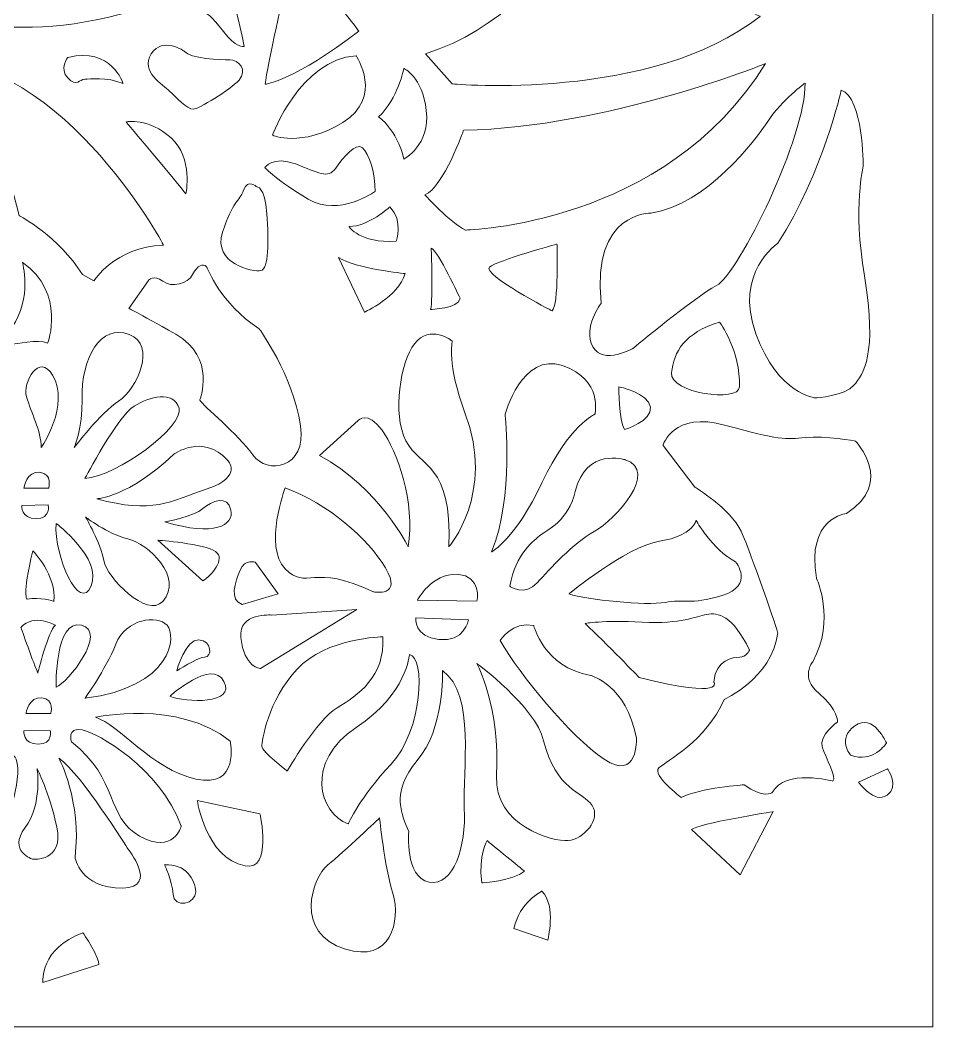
# Model space of a CAD drawing. Header units: centimetres. Extents: x -7.2 to 6.1, y -12.5 to 13.8.
# Drawn here: x -1.93 to 6.09, y -12.48 to -3.63 of the extents above; entities that cross this region are included whole.
import ezdxf

# ---------------------------------------------------------------- set-up
doc = ezdxf.new("R2010")
doc.units = ezdxf.units.CM
doc.header["$MEASUREMENT"] = 0
doc.layers.add('layer 1', color=7, linetype='Continuous')

msp = doc.modelspace()

# ---------------------------------------------------------------- linework, layer by layer
at = {"layer": 'layer 1', "color": 242, "lineweight": 9}
msp.add_open_spline([(-7.24842, 13.78152), (-7.24842, 13.78152), (6.08623, 13.78152), (6.08623, 13.78152), (6.08623, 13.78152), (6.08623, 13.78152), (6.08623, -12.4804), (6.08623, -12.4804), (6.08623, -12.4804), (6.08623, -12.4804), (-7.24842, -12.4804), (-7.24842, -12.4804), (-7.24842, -12.4804), (-7.24842, -12.4804), (-7.24842, 13.78152), (-7.24842, 13.78152)], degree=3, knots=[0, 0, 0, 0, 0.2, 0.2, 0.2, 0.2, 0.4, 0.4, 0.4, 0.4, 0.6, 0.6, 0.6, 0.6, 1, 1, 1, 1], dxfattribs=at)
at = {"layer": 'layer 1', "color": 7, "lineweight": 9}
for points, knots in [([(-2.8219, -3.58374), (-2.8219, -3.58374), (-1.75698, -3.91711), (-0.65503, -3.44483), (-0.65503, -3.44483), (-0.65503, -3.44483), (0.28025, -3.10218), (-0.36797, -2.52805), (-0.36797, -2.52805), (-0.36797, -2.52805), (-0.46056, -2.41693), (-1.1458, -2.71327), (-1.1458, -2.71327), (-1.83105, -3.00959), (-1.84033, -3.41705), (-2.8219, -3.58374)], [0, 0, 0, 0, 0.2, 0.2, 0.2, 0.2, 0.4, 0.4, 0.4, 0.4, 0.6, 0.6, 0.6, 0.6, 1, 1, 1, 1]), ([(2.75271, -3.13924), (2.75271, -3.13924), (2.28354, -3.7319), (1.62915, -3.92945), (1.62915, -3.92945), (1.62915, -3.92945), (1.86373, -4.1949), (1.86373, -4.1949), (1.86373, -4.1949), (1.86373, -4.1949), (3.61082, -4.35542), (4.56772, -3.60224), (4.56772, -3.60224), (4.56772, -3.60224), (3.56142, -3.09601), (2.75271, -3.13924)], [0, 0, 0, 0, 0.2, 0.2, 0.2, 0.2, 0.4, 0.4, 0.4, 0.4, 0.6, 0.6, 0.6, 0.6, 1, 1, 1, 1]), ([(0.39691, -3.33554), (0.39691, -3.33554), (0.23764, -4.03563), (0.21913, -4.19862), (0.21913, -4.19862), (0.21913, -4.19862), (0.48581, -4.16156), (1.04143, -3.7319), (1.04143, -3.7319), (1.04143, -3.7319), (0.94142, -3.58743), (0.8303, -3.47631), (0.8303, -3.47631), (0.71917, -3.36518), (0.39691, -3.33554), (0.39691, -3.33554)], [0, 0, 0, 0, 0.2, 0.2, 0.2, 0.2, 0.4, 0.4, 0.4, 0.4, 0.6, 0.6, 0.6, 0.6, 1, 1, 1, 1]), ([(-0.32907, -3.56891), (-0.32907, -3.56891), (-0.1735, -3.39483), (-0.12905, -3.39852), (-0.12905, -3.39852), (-0.12905, -3.39852), (-0.05868, -3.36149), (0.03392, -3.86525), (0.03392, -3.86525), (0.03392, -3.86525), (-0.04015, -3.88005), (-0.14758, -3.73559), (-0.14758, -3.73559), (-0.25501, -3.59113), (-0.29943, -3.56891), (-0.32907, -3.56891)], [0, 0, 0, 0, 0.2, 0.2, 0.2, 0.2, 0.4, 0.4, 0.4, 0.4, 0.6, 0.6, 0.6, 0.6, 1, 1, 1, 1]), ([(-0.48835, -3.9097), (-0.48835, -3.9097), (-0.68095, -3.77265), (-0.78094, -3.93192), (-0.78094, -3.93192), (-0.88096, -4.09119), (-0.67726, -4.20232), (-0.6217, -4.25788), (-0.6217, -4.25788), (-0.56613, -4.31344), (-0.46242, -4.41715), (-0.41428, -4.41715), (-0.41428, -4.41715), (-0.36611, -4.41715), (-0.09202, -4.25046), (-0.01053, -4.16156), (-0.01053, -4.16156), (0.07097, -4.07266), (-0.01793, -3.98376), (-0.09202, -3.98376), (-0.09202, -3.98376), (-0.16611, -3.98376), (-0.4439, -3.97267), (-0.48835, -3.9097)], [0, 0, 0, 0, 0.1428571, 0.1428571, 0.1428571, 0.1428571, 0.2857143, 0.2857143, 0.2857143, 0.2857143, 0.4285714, 0.4285714, 0.4285714, 0.4285714, 0.5714286, 0.5714286, 0.5714286, 0.5714286, 0.7142857, 0.7142857, 0.7142857, 0.7142857, 1, 1, 1, 1]), ([(-2.93302, -3.95415), (-2.93302, -3.95415), (-2.16442, -4.36159), (-1.94218, -5.35246), (-1.94218, -5.35246), (-1.94218, -5.35246), (-1.5903, -5.53765), (-1.38657, -5.87102), (-1.38657, -5.87102), (-1.38657, -5.87102), (-1.2847, -5.92659), (-1.2847, -5.92659), (-1.2847, -5.92659), (-1.2847, -5.92659), (-1.10876, -5.63027), (-0.67356, -5.61174), (-0.67356, -5.61174), (-0.67356, -5.61174), (-1.59955, -3.85227), (-2.93302, -3.95415)], [0, 0, 0, 0, 0.1666667, 0.1666667, 0.1666667, 0.1666667, 0.3333333, 0.3333333, 0.3333333, 0.3333333, 0.5, 0.5, 0.5, 0.5, 0.6666667, 0.6666667, 0.6666667, 0.6666667, 1, 1, 1, 1]), ([(-1.51437, -3.96154), (-1.51437, -3.96154), (-1.59215, -4.06155), (-1.51437, -4.14306), (-1.51437, -4.14306), (-1.43658, -4.22454), (-1.41064, -4.15417), (-1.36619, -4.15417), (-1.36619, -4.15417), (-1.32176, -4.15417), (-1.1773, -4.13194), (-1.02912, -4.1912), (-1.02912, -4.1912), (-1.02912, -4.1912), (-1.12913, -3.86894), (-1.51437, -3.96154)], [0, 0, 0, 0, 0.2, 0.2, 0.2, 0.2, 0.4, 0.4, 0.4, 0.4, 0.6, 0.6, 0.6, 0.6, 1, 1, 1, 1]), ([(0.28334, -4.64557), (0.28334, -4.64557), (0.53026, -3.97884), (1.01796, -3.94795), (1.01796, -3.94795), (1.01796, -3.94795), (1.26491, -4.31219), (0.90067, -4.53444), (0.90067, -4.53444), (0.53643, -4.75669), (0.28334, -4.64557), (0.28334, -4.64557)], [0, 0, 0, 0, 0.25, 0.25, 0.25, 0.25, 0.5, 0.5, 0.5, 0.5, 1, 1, 1, 1]), ([(1.43776, -4.05908), (1.43776, -4.05908), (1.38837, -4.32455), (1.21551, -4.48507), (1.21551, -4.48507), (1.21551, -4.48507), (1.37603, -4.59001), (1.43776, -4.85548), (1.43776, -4.85548), (1.43776, -4.85548), (1.67235, -4.73202), (1.63532, -4.42951), (1.63532, -4.42951), (1.59828, -4.127), (1.43776, -4.05908), (1.43776, -4.05908)], [0, 0, 0, 0, 0.2, 0.2, 0.2, 0.2, 0.4, 0.4, 0.4, 0.4, 0.6, 0.6, 0.6, 0.6, 1, 1, 1, 1]), ([(1.9625, -4.60236), (1.9625, -4.60236), (1.78967, -5.09626), (1.62298, -5.17033), (1.62298, -5.17033), (1.62298, -5.17033), (1.84521, -5.41727), (1.98103, -5.479), (1.98103, -5.479), (1.98103, -5.479), (3.72811, -5.44814), (4.61709, -4.01588), (4.61709, -4.01588), (4.61709, -4.01588), (3.23424, -4.57767), (1.9625, -4.60236)], [0, 0, 0, 0, 0.2, 0.2, 0.2, 0.2, 0.4, 0.4, 0.4, 0.4, 0.6, 0.6, 0.6, 0.6, 1, 1, 1, 1]), ([(3.17251, -6.12105), (3.17251, -6.12105), (3.00582, -6.33713), (3.09842, -6.50382), (3.09842, -6.50382), (3.19104, -6.67051), (3.45649, -6.51616), (3.45649, -6.51616), (3.45649, -6.51616), (3.45649, -6.51616), (3.9874, -6.07166), (4.18495, -5.96673), (4.18495, -5.96673), (4.3825, -5.86177), (4.97516, -4.64557), (4.9628, -4.18873), (4.9628, -4.18873), (4.9628, -4.18873), (4.75908, -4.33689), (4.64178, -4.51594), (4.64178, -4.51594), (4.52449, -4.69496), (4.09852, -5.25675), (3.61082, -5.33084), (3.61082, -5.33084), (3.61082, -5.33084), (3.08608, -5.31232), (3.17251, -6.12105)], [0, 0, 0, 0, 0.125, 0.125, 0.125, 0.125, 0.25, 0.25, 0.25, 0.25, 0.375, 0.375, 0.375, 0.375, 0.5, 0.5, 0.5, 0.5, 0.625, 0.625, 0.625, 0.625, 0.75, 0.75, 0.75, 0.75, 1, 1, 1, 1]), ([(5.28075, -4.25046), (5.28075, -4.25046), (5.12332, -4.97277), (4.72513, -5.59321), (4.72513, -5.59321), (4.72513, -5.59321), (4.33619, -5.85252), (4.53066, -6.38961), (4.53066, -6.38961), (4.72513, -6.92669), (5.0585, -6.95447), (5.0585, -6.95447), (5.0585, -6.95447), (5.0585, -6.95447), (5.31564, -6.93653), (5.39185, -6.84336), (5.39185, -6.84336), (5.4752, -6.74149), (5.601, -6.57953), (5.48447, -5.8803), (5.48447, -5.8803), (5.3826, -5.26911), (5.4752, -4.91721), (5.4752, -4.91721), (5.4752, -4.91721), (5.4752, -4.91721), (5.4752, -4.3153), (5.28075, -4.25046)], [0, 0, 0, 0, 0.125, 0.125, 0.125, 0.125, 0.25, 0.25, 0.25, 0.25, 0.375, 0.375, 0.375, 0.375, 0.5, 0.5, 0.5, 0.5, 0.625, 0.625, 0.625, 0.625, 0.75, 0.75, 0.75, 0.75, 1, 1, 1, 1]), ([(-1.00319, -4.52827), (-1.00319, -4.52827), (-0.54763, -5.06909), (-0.47723, -5.16168), (-0.47723, -5.16168), (-0.47723, -5.16168), (-0.41056, -4.84684), (-0.60689, -4.66904), (-0.60689, -4.66904), (-0.80317, -4.49124), (-1.00319, -4.52827), (-1.00319, -4.52827)], [0, 0, 0, 0, 0.25, 0.25, 0.25, 0.25, 0.5, 0.5, 0.5, 0.5, 1, 1, 1, 1]), ([(0.21541, -4.92957), (0.21541, -4.92957), (0.2895, -4.82461), (0.48706, -4.89868), (0.48706, -4.89868), (0.68461, -4.97277), (0.77104, -5.0345), (0.83894, -4.93574), (0.83894, -4.93574), (0.90684, -4.83695), (1.01796, -4.70732), (1.07352, -4.75669), (1.07352, -4.75669), (1.12909, -4.80609), (1.19082, -4.98513), (1.18465, -5.13946), (1.18465, -5.13946), (1.18465, -5.13946), (0.8698, -5.36788), (0.59818, -5.20736), (0.59818, -5.20736), (0.32654, -5.04686), (0.21541, -4.92957), (0.21541, -4.92957)], [0, 0, 0, 0, 0.1428571, 0.1428571, 0.1428571, 0.1428571, 0.2857143, 0.2857143, 0.2857143, 0.2857143, 0.4285714, 0.4285714, 0.4285714, 0.4285714, 0.5714286, 0.5714286, 0.5714286, 0.5714286, 0.7142857, 0.7142857, 0.7142857, 0.7142857, 1, 1, 1, 1]), ([(0.14504, -5.09871), (0.14504, -5.09871), (0.21541, -5.09131), (0.23394, -5.33579), (0.23394, -5.33579), (0.25247, -5.58026), (0.24875, -5.82102), (0.18208, -5.83585), (0.18208, -5.83585), (0.1154, -5.85066), (-0.24389, -5.77657), (-0.15499, -5.49876), (-0.15499, -5.49876), (-0.06609, -5.22094), (-0.00681, -5.23206), (0.03022, -5.12835), (0.03022, -5.12835), (0.06726, -5.02464), (0.14504, -5.09871), (0.14504, -5.09871)], [0, 0, 0, 0, 0.1666667, 0.1666667, 0.1666667, 0.1666667, 0.3333333, 0.3333333, 0.3333333, 0.3333333, 0.5, 0.5, 0.5, 0.5, 0.6666667, 0.6666667, 0.6666667, 0.6666667, 1, 1, 1, 1]), ([(1.3143, -5.27528), (1.3143, -5.27528), (1.12909, -5.44814), (0.95623, -5.44814), (0.95623, -5.44814), (0.95623, -5.44814), (1.04885, -5.5963), (1.36986, -5.57779), (1.36986, -5.57779), (1.36986, -5.57779), (1.43776, -5.39874), (1.3143, -5.27528)], [0, 0, 0, 0, 0.25, 0.25, 0.25, 0.25, 0.5, 0.5, 0.5, 0.5, 1, 1, 1, 1]), ([(1.67854, -5.63952), (1.67854, -5.63952), (1.69705, -6.08402), (1.67235, -6.17662), (1.67235, -6.17662), (1.67235, -6.17662), (1.9193, -6.17045), (1.93163, -6.07785), (1.93163, -6.07785), (1.93163, -6.07785), (1.74027, -5.66422), (1.67854, -5.63952)], [0, 0, 0, 0, 0.25, 0.25, 0.25, 0.25, 0.5, 0.5, 0.5, 0.5, 1, 1, 1, 1]), ([(2.78357, -5.60249), (2.78357, -5.60249), (2.8021, -6.14575), (2.74037, -6.18895), (2.74037, -6.18895), (2.74037, -6.18895), (2.12302, -5.86794), (2.19092, -5.80621), (2.19092, -5.80621), (2.25884, -5.74448), (2.78357, -5.60249), (2.78357, -5.60249)], [0, 0, 0, 0, 0.25, 0.25, 0.25, 0.25, 0.5, 0.5, 0.5, 0.5, 1, 1, 1, 1]), ([(1.4501, -5.86177), (1.4501, -5.86177), (1.01796, -5.81855), (0.86363, -5.71978), (0.86363, -5.71978), (0.86363, -5.71978), (1.09205, -6.20131), (1.09205, -6.20131), (1.09205, -6.20131), (1.09205, -6.20131), (1.38837, -6.06549), (1.4501, -5.86177)], [0, 0, 0, 0, 0.25, 0.25, 0.25, 0.25, 0.5, 0.5, 0.5, 0.5, 1, 1, 1, 1]), ([(-1.91439, -5.7599), (-1.91439, -5.7599), (-1.8218, -6.07474), (-2.00701, -6.33405), (-2.00701, -6.33405), (-2.00701, -6.33405), (-2.03477, -6.45443), (-1.98848, -6.48221), (-1.98848, -6.48221), (-1.98848, -6.48221), (-1.77549, -6.4359), (-1.69217, -6.47296), (-1.69217, -6.47296), (-1.69217, -6.47296), (-1.52548, -6.03771), (-1.91439, -5.7599)], [0, 0, 0, 0, 0.2, 0.2, 0.2, 0.2, 0.4, 0.4, 0.4, 0.4, 0.6, 0.6, 0.6, 0.6, 1, 1, 1, 1]), ([(-0.97913, -6.16736), (-0.97913, -6.16736), (-0.80689, -5.92103), (-0.80689, -5.92103), (-0.80689, -5.92103), (-0.80689, -5.92103), (-0.75872, -5.86919), (-0.68098, -5.92844), (-0.68098, -5.92844), (-0.60319, -5.9877), (-0.45873, -5.95437), (-0.41797, -5.86919), (-0.41797, -5.86919), (-0.37722, -5.78398), (-0.32166, -5.77657), (-0.29943, -5.79879), (-0.29943, -5.79879), (-0.27723, -5.82102), (-0.18461, -6.11736), (0.16727, -6.347), (0.16727, -6.347), (0.16727, -6.347), (0.46345, -6.74908), (0.53026, -7.19894), (0.53026, -7.19894), (0.58582, -7.57307), (0.23764, -7.63233), (0.11171, -7.45453), (0.11171, -7.45453), (-0.01423, -7.27673), (-0.32907, -7.02116), (-0.355, -6.97302), (-0.355, -6.97302), (-0.355, -6.97302), (-0.20684, -6.59889), (-0.56613, -6.39517), (-0.56613, -6.39517), (-0.92541, -6.19143), (-0.97913, -6.16736), (-0.97913, -6.16736)], [0, 0, 0, 0, 0.0909091, 0.0909091, 0.0909091, 0.0909091, 0.1818182, 0.1818182, 0.1818182, 0.1818182, 0.2727273, 0.2727273, 0.2727273, 0.2727273, 0.3636364, 0.3636364, 0.3636364, 0.3636364, 0.4545455, 0.4545455, 0.4545455, 0.4545455, 0.5454545, 0.5454545, 0.5454545, 0.5454545, 0.6363636, 0.6363636, 0.6363636, 0.6363636, 0.7272727, 0.7272727, 0.7272727, 0.7272727, 0.8181818, 0.8181818, 0.8181818, 0.8181818, 1, 1, 1, 1]), ([(-1.45756, -7.38971), (-1.45756, -7.38971), (-1.22914, -7.0872), (-1.06864, -6.98225), (-1.06864, -6.98225), (-0.90813, -6.87731), (-0.7291, -6.48838), (-0.97605, -6.39578), (-0.97605, -6.39578), (-1.22297, -6.30316), (-1.39906, -6.59344), (-1.38966, -6.96991), (-1.38966, -6.96991), (-1.38347, -7.21686), (-1.45756, -7.38971), (-1.45756, -7.38971)], [0, 0, 0, 0, 0.2, 0.2, 0.2, 0.2, 0.4, 0.4, 0.4, 0.4, 0.6, 0.6, 0.6, 0.6, 1, 1, 1, 1]), ([(1.86373, -6.45443), (1.86373, -6.45443), (1.66618, -6.30008), (1.53036, -6.47912), (1.53036, -6.47912), (1.409, -6.6391), (1.33281, -7.09029), (1.45629, -7.33106), (1.45629, -7.33106), (1.57975, -7.57184), (1.86373, -7.52245), (1.83287, -8.26326), (1.83287, -8.26326), (1.83287, -8.26326), (2.24368, -7.79753), (1.97486, -7.08414), (1.97486, -7.08414), (1.81434, -6.65815), (1.86373, -6.45443), (1.86373, -6.45443)], [0, 0, 0, 0, 0.1666667, 0.1666667, 0.1666667, 0.1666667, 0.3333333, 0.3333333, 0.3333333, 0.3333333, 0.5, 0.5, 0.5, 0.5, 0.6666667, 0.6666667, 0.6666667, 0.6666667, 1, 1, 1, 1]), ([(4.2112, -6.28774), (4.2112, -6.28774), (4.39779, -6.53792), (4.38714, -6.85725), (4.38714, -6.85725), (4.3825, -6.99616), (3.77134, -6.91282), (3.78984, -6.73224), (3.78984, -6.73224), (3.80837, -6.55166), (3.9056, -6.38034), (4.2112, -6.28774)], [0, 0, 0, 0, 0.25, 0.25, 0.25, 0.25, 0.5, 0.5, 0.5, 0.5, 1, 1, 1, 1]), ([(-1.74771, -7.38971), (-1.74771, -7.38971), (-1.49245, -7.0174), (-1.64894, -6.75385), (-1.64894, -6.75385), (-1.76624, -6.5563), (-1.91439, -6.81558), (-1.87736, -6.94523), (-1.87736, -6.94523), (-1.84033, -7.07487), (-1.74771, -7.24772), (-1.74771, -7.38971)], [0, 0, 0, 0, 0.25, 0.25, 0.25, 0.25, 0.5, 0.5, 0.5, 0.5, 1, 1, 1, 1]), ([(2.20944, -8.30649), (2.20944, -8.30649), (2.41936, -8.19537), (2.65394, -7.6953), (2.65394, -7.6953), (2.88853, -7.19524), (3.11695, -7.09648), (3.11695, -7.09648), (3.11695, -7.09648), (3.11695, -7.09648), (3.19104, -6.79397), (2.83297, -6.67051), (2.83297, -6.67051), (2.47492, -6.54702), (2.32674, -7.10265), (2.32674, -7.10265), (2.32674, -7.10265), (2.32674, -7.10265), (2.407, -7.82496), (2.20944, -8.30649)], [0, 0, 0, 0, 0.1666667, 0.1666667, 0.1666667, 0.1666667, 0.3333333, 0.3333333, 0.3333333, 0.3333333, 0.5, 0.5, 0.5, 0.5, 0.6666667, 0.6666667, 0.6666667, 0.6666667, 1, 1, 1, 1]), ([(-1.36496, -7.66135), (-1.36496, -7.66135), (-1.06864, -7.10573), (-0.93282, -7.02547), (-0.93282, -7.02547), (-0.797, -6.94523), (-0.58713, -6.88348), (-0.53774, -7.044), (-0.53774, -7.044), (-0.48835, -7.20452), (-1.08098, -7.64283), (-1.36496, -7.66135)], [0, 0, 0, 0, 0.25, 0.25, 0.25, 0.25, 0.5, 0.5, 0.5, 0.5, 1, 1, 1, 1]), ([(3.32684, -6.8557), (3.32684, -6.8557), (3.32684, -7.14585), (3.37623, -7.23228), (3.37623, -7.23228), (3.37623, -7.23228), (3.62316, -7.15821), (3.60465, -7.03475), (3.60465, -7.03475), (3.58612, -6.91126), (3.32684, -6.8557), (3.32684, -6.8557)], [0, 0, 0, 0, 0.25, 0.25, 0.25, 0.25, 0.5, 0.5, 0.5, 0.5, 1, 1, 1, 1]), ([(0.69695, -7.46072), (0.69695, -7.46072), (1.03649, -7.15204), (1.03649, -7.15204), (1.03649, -7.15204), (1.03649, -7.15204), (1.11675, -7.05942), (1.24638, -7.23847), (1.24638, -7.23847), (1.37603, -7.41749), (1.54272, -7.86816), (1.4748, -8.26326), (1.4748, -8.26326), (1.4748, -8.26326), (1.22787, -7.7447), (0.69695, -7.46072)], [0, 0, 0, 0, 0.2, 0.2, 0.2, 0.2, 0.4, 0.4, 0.4, 0.4, 0.6, 0.6, 0.6, 0.6, 1, 1, 1, 1]), ([(3.87319, -10.46414), (3.87319, -10.46414), (3.6139, -10.26504), (3.67872, -10.20486), (3.67872, -10.20486), (3.74356, -10.14466), (4.0908, -9.97334), (4.25285, -9.60293), (4.25285, -9.60293), (4.25285, -9.60293), (4.66493, -9.42235), (4.72513, -9.01952), (4.72513, -9.01952), (4.72513, -9.01952), (4.49362, -8.325), (4.40103, -8.12591), (4.40103, -8.12591), (4.30841, -7.92681), (3.99356, -7.73698), (3.99356, -7.73698), (3.99356, -7.73698), (3.99356, -7.73698), (3.71577, -7.37118), (3.71577, -7.37118), (3.71577, -7.37118), (3.71577, -7.37118), (3.79912, -7.06559), (4.26674, -7.19524), (4.26674, -7.19524), (4.73438, -7.3249), (4.79458, -7.32026), (4.9659, -7.30173), (4.9659, -7.30173), (5.13721, -7.28322), (5.40574, -7.33415), (5.40574, -7.33415), (5.40574, -7.33415), (5.40574, -7.33415), (5.75765, -7.6953), (5.32704, -7.96848), (5.32704, -7.96848), (5.32704, -7.96848), (4.97052, -8.01015), (5.06312, -8.53799), (5.06312, -8.53799), (5.06312, -8.53799), (5.23444, -8.89915), (5.03072, -9.27419), (5.03072, -9.27419), (5.03072, -9.27419), (4.91496, -9.40846), (5.08628, -9.552), (5.08628, -9.552), (5.25758, -9.69553), (5.24833, -9.80203), (5.24833, -9.80203), (5.24833, -9.80203), (5.24833, -9.80203), (5.08164, -9.91777), (5.11406, -10.01965), (5.11406, -10.01965), (5.14646, -10.12152), (5.24369, -10.28818), (5.20666, -10.3206), (5.20666, -10.3206), (5.20666, -10.3206), (4.78994, -10.20948), (4.6742, -10.42247), (4.6742, -10.42247), (4.6742, -10.42247), (4.59086, -10.47804), (4.42881, -10.35302), (4.42881, -10.35302), (4.42881, -10.35302), (4.04451, -10.3808), (3.87319, -10.46414)], [0, 0, 0, 0, 0.05, 0.05, 0.05, 0.05, 0.1, 0.1, 0.1, 0.1, 0.15, 0.15, 0.15, 0.15, 0.2, 0.2, 0.2, 0.2, 0.25, 0.25, 0.25, 0.25, 0.3, 0.3, 0.3, 0.3, 0.35, 0.35, 0.35, 0.35, 0.4, 0.4, 0.4, 0.4, 0.45, 0.45, 0.45, 0.45, 0.5, 0.5, 0.5, 0.5, 0.55, 0.55, 0.55, 0.55, 0.6, 0.6, 0.6, 0.6, 0.65, 0.65, 0.65, 0.65, 0.7, 0.7, 0.7, 0.7, 0.75, 0.75, 0.75, 0.75, 0.8, 0.8, 0.8, 0.8, 0.85, 0.85, 0.85, 0.85, 0.9, 0.9, 0.9, 0.9, 1, 1, 1, 1]), ([(-1.26001, -7.84038), (-1.26001, -7.84038), (-0.98222, -7.82804), (-0.58713, -7.45144), (-0.58713, -7.45144), (-0.58713, -7.45144), (-0.32785, -7.26006), (-0.11177, -7.50084), (-0.11177, -7.50084), (-0.11177, -7.50084), (0.03639, -7.64283), (-0.29082, -7.75395), (-0.29082, -7.75395), (-0.618, -7.86508), (-0.76614, -7.9762), (-1.26001, -7.84038)], [0, 0, 0, 0, 0.2, 0.2, 0.2, 0.2, 0.4, 0.4, 0.4, 0.4, 0.6, 0.6, 0.6, 0.6, 1, 1, 1, 1]), ([(2.36996, -8.609), (2.36996, -8.609), (2.49959, -8.70159), (2.61072, -8.57813), (2.61072, -8.57813), (2.72184, -8.45465), (2.92556, -8.2324), (3.11078, -8.12747), (3.11078, -8.12747), (3.29597, -8.02251), (3.68491, -7.59654), (3.3824, -7.49775), (3.3824, -7.49775), (3.3824, -7.49775), (3.03671, -7.38654), (2.94409, -7.77556), (2.94409, -7.77556), (2.88234, -8.03485), (2.69715, -8.11511), (2.64158, -8.15833), (2.64158, -8.15833), (2.58602, -8.20153), (2.41936, -8.31883), (2.36996, -8.609)], [0, 0, 0, 0, 0.1428571, 0.1428571, 0.1428571, 0.1428571, 0.2857143, 0.2857143, 0.2857143, 0.2857143, 0.4285714, 0.4285714, 0.4285714, 0.4285714, 0.5714286, 0.5714286, 0.5714286, 0.5714286, 0.7142857, 0.7142857, 0.7142857, 0.7142857, 1, 1, 1, 1]), ([(-1.9005, -7.74623), (-1.9005, -7.74623), (-1.68289, -7.74623), (-1.68289, -7.74623), (-1.68289, -7.74623), (-1.68289, -7.74623), (-1.64586, -7.62121), (-1.7616, -7.60732), (-1.7616, -7.60732), (-1.87736, -7.59343), (-1.9005, -7.74623), (-1.9005, -7.74623)], [0, 0, 0, 0, 0.25, 0.25, 0.25, 0.25, 0.5, 0.5, 0.5, 0.5, 1, 1, 1, 1]), ([(0.39444, -7.7447), (0.39444, -7.7447), (0.20308, -8.2571), (0.39444, -8.45465), (0.39444, -8.45465), (0.58582, -8.6522), (0.63522, -8.39909), (1.17231, -8.65837), (1.17231, -8.65837), (1.17231, -8.65837), (1.43159, -8.70776), (1.27724, -8.44848), (1.27724, -8.44848), (1.12292, -8.1892), (0.77104, -7.88052), (0.39444, -7.7447)], [0, 0, 0, 0, 0.2, 0.2, 0.2, 0.2, 0.4, 0.4, 0.4, 0.4, 0.6, 0.6, 0.6, 0.6, 1, 1, 1, 1]), ([(-0.66122, -8.0441), (-0.66122, -8.0441), (-0.40192, -7.99473), (-0.32785, -7.92681), (-0.32785, -7.92681), (-0.25376, -7.85891), (-0.1056, -7.80334), (-0.0809, -7.93917), (-0.0809, -7.93917), (-0.05621, -8.07499), (-0.22289, -8.17375), (-0.66122, -8.0441)], [0, 0, 0, 0, 0.25, 0.25, 0.25, 0.25, 0.5, 0.5, 0.5, 0.5, 1, 1, 1, 1]), ([(-1.68753, -7.89441), (-1.68753, -7.89441), (-1.91903, -7.89903), (-1.91903, -7.89903), (-1.91903, -7.89903), (-1.91903, -7.89903), (-1.92828, -8.01479), (-1.79402, -8.01479), (-1.79402, -8.01479), (-1.65975, -8.01479), (-1.68753, -7.89441), (-1.68753, -7.89441)], [0, 0, 0, 0, 0.25, 0.25, 0.25, 0.25, 0.5, 0.5, 0.5, 0.5, 1, 1, 1, 1]), ([(-1.35879, -8.0009), (-1.35879, -8.0009), (-1.16741, -8.14906), (-0.98838, -8.19228), (-0.98838, -8.19228), (-0.80936, -8.23548), (-0.49292, -8.52944), (-0.67973, -8.74171), (-0.67973, -8.74171), (-0.81553, -8.89606), (-1.17358, -8.53182), (-1.19827, -8.38366), (-1.19827, -8.38366), (-1.22297, -8.23548), (-1.35879, -8.0009), (-1.35879, -8.0009)], [0, 0, 0, 0, 0.2, 0.2, 0.2, 0.2, 0.4, 0.4, 0.4, 0.4, 0.6, 0.6, 0.6, 0.6, 1, 1, 1, 1]), ([(2.88853, -8.6769), (2.88853, -8.6769), (3.3824, -8.26326), (3.68491, -8.21387), (3.68491, -8.21387), (3.9874, -8.1645), (4.00592, -8.02868), (4.00592, -8.02868), (4.00592, -8.02868), (4.00592, -8.02868), (4.14791, -8.28796), (4.35163, -8.39292), (4.35163, -8.39292), (4.35163, -8.39292), (4.52449, -8.60281), (4.23434, -8.68926), (4.23434, -8.68926), (3.94419, -8.77569), (3.90097, -8.72012), (3.73428, -8.75099), (3.73428, -8.75099), (3.56759, -8.78185), (3.04286, -8.72629), (2.88853, -8.6769)], [0, 0, 0, 0, 0.1428571, 0.1428571, 0.1428571, 0.1428571, 0.2857143, 0.2857143, 0.2857143, 0.2857143, 0.4285714, 0.4285714, 0.4285714, 0.4285714, 0.5714286, 0.5714286, 0.5714286, 0.5714286, 0.7142857, 0.7142857, 0.7142857, 0.7142857, 1, 1, 1, 1]), ([(-1.61808, -8.05646), (-1.61808, -8.05646), (-1.21063, -8.36514), (-1.3094, -8.60591), (-1.3094, -8.60591), (-1.40816, -8.84667), (-1.6366, -8.35278), (-1.61808, -8.05646)], [0, 0, 0, 0, 0.3333333, 0.3333333, 0.3333333, 0.3333333, 1, 1, 1, 1]), ([(-0.72291, -8.20462), (-0.72291, -8.20462), (-0.30932, -8.23548), (-0.21673, -8.30341), (-0.21673, -8.30341), (-0.12413, -8.37131), (-0.25376, -8.5133), (-0.32785, -8.56269), (-0.32785, -8.56269), (-0.32785, -8.56269), (-0.72291, -8.20462), (-0.72291, -8.20462)], [0, 0, 0, 0, 0.25, 0.25, 0.25, 0.25, 0.5, 0.5, 0.5, 0.5, 1, 1, 1, 1]), ([(-1.8218, -8.29721), (-1.8218, -8.29721), (-1.61191, -8.5133), (-1.6366, -8.74171), (-1.6366, -8.74171), (-1.6366, -8.74171), (-1.76624, -8.69851), (-1.87119, -8.72321), (-1.87119, -8.72321), (-1.87119, -8.72321), (-1.92056, -8.70468), (-1.8218, -8.29721)], [0, 0, 0, 0, 0.25, 0.25, 0.25, 0.25, 0.5, 0.5, 0.5, 0.5, 1, 1, 1, 1]), ([(0.33273, -8.6769), (0.33273, -8.6769), (0.13516, -8.39909), (0.13516, -8.39909), (0.13516, -8.39909), (0.13516, -8.39909), (0.04256, -8.36205), (-0.00064, -8.46701), (-0.00064, -8.46701), (-0.04387, -8.57194), (-0.09943, -8.73246), (0.01788, -8.76949), (0.01788, -8.76949), (0.01788, -8.76949), (0.33273, -8.6769), (0.33273, -8.6769)], [0, 0, 0, 0, 0.2, 0.2, 0.2, 0.2, 0.4, 0.4, 0.4, 0.4, 0.6, 0.6, 0.6, 0.6, 1, 1, 1, 1]), ([(1.55506, -8.73246), (1.55506, -8.73246), (2.07981, -8.73863), (2.07981, -8.73863), (2.07981, -8.73863), (2.07981, -8.73863), (2.12919, -8.51638), (1.90694, -8.50404), (1.90694, -8.50404), (1.68471, -8.49168), (1.55506, -8.73246), (1.55506, -8.73246)], [0, 0, 0, 0, 0.25, 0.25, 0.25, 0.25, 0.5, 0.5, 0.5, 0.5, 1, 1, 1, 1]), ([(-1.77857, -9.37143), (-1.77857, -9.37143), (-1.68598, -9.00102), (-1.62425, -8.95163), (-1.62425, -8.95163), (-1.62425, -8.95163), (-1.80944, -8.8405), (-1.92675, -8.97015), (-1.92675, -8.97015), (-1.92675, -8.97015), (-1.80944, -9.30351), (-1.77857, -9.37143)], [0, 0, 0, 0, 0.25, 0.25, 0.25, 0.25, 0.5, 0.5, 0.5, 0.5, 1, 1, 1, 1]), ([(1.02415, -8.81272), (1.02415, -8.81272), (0.17838, -9.33129), (0.17838, -9.33129), (0.17838, -9.33129), (0.17838, -9.33129), (0.03512, -9.32606), (0.00552, -9.05967), (0.00552, -9.05967), (-0.01917, -8.83742), (0.27717, -8.86211), (0.27717, -8.86211), (0.27717, -8.86211), (0.27717, -8.86211), (1.02415, -8.81272), (1.02415, -8.81272)], [0, 0, 0, 0, 0.2, 0.2, 0.2, 0.2, 0.4, 0.4, 0.4, 0.4, 0.6, 0.6, 0.6, 0.6, 1, 1, 1, 1]), ([(3.03052, -8.93618), (3.03052, -8.93618), (3.17868, -8.90532), (3.53056, -8.92384), (3.53056, -8.92384), (3.88246, -8.94237), (3.99975, -8.87445), (4.09852, -8.85594), (4.09852, -8.85594), (4.19731, -8.83742), (4.32694, -8.86211), (4.4751, -9.17079), (4.4751, -9.17079), (4.4751, -9.17079), (4.44423, -9.23252), (4.38867, -9.23252), (4.38867, -9.23252), (4.33311, -9.23252), (4.17878, -9.25103), (4.16025, -9.4486), (4.16025, -9.4486), (4.16025, -9.4486), (4.28373, -9.60293), (3.50588, -9.41155), (3.50588, -9.41155), (3.50588, -9.41155), (3.21571, -9.10906), (3.03052, -8.93618)], [0, 0, 0, 0, 0.125, 0.125, 0.125, 0.125, 0.25, 0.25, 0.25, 0.25, 0.375, 0.375, 0.375, 0.375, 0.5, 0.5, 0.5, 0.5, 0.625, 0.625, 0.625, 0.625, 0.75, 0.75, 0.75, 0.75, 1, 1, 1, 1]), ([(-1.61808, -9.49489), (-1.61808, -9.49489), (-1.63041, -8.89606), (-1.39583, -8.95163), (-1.39583, -8.95163), (-1.16124, -9.00719), (-1.51312, -9.45785), (-1.61808, -9.49489)], [0, 0, 0, 0, 0.3333333, 0.3333333, 0.3333333, 0.3333333, 1, 1, 1, 1]), ([(-1.36496, -9.59368), (-1.36496, -9.59368), (-1.18594, -9.34673), (-1.09332, -9.11831), (-1.09332, -9.11831), (-1.00072, -8.88989), (-0.7291, -8.85903), (-0.6427, -8.95163), (-0.6427, -8.95163), (-0.55627, -9.04422), (-0.5933, -9.49489), (-1.36496, -9.59368)], [0, 0, 0, 0, 0.25, 0.25, 0.25, 0.25, 0.5, 0.5, 0.5, 0.5, 1, 1, 1, 1]), ([(1.54272, -8.88681), (1.54272, -8.88681), (2.00572, -8.90532), (2.00572, -8.90532), (2.00572, -8.90532), (2.00572, -8.90532), (1.96869, -9.10287), (1.74644, -9.07819), (1.74644, -9.07819), (1.52419, -9.0535), (1.54272, -8.88681), (1.54272, -8.88681)], [0, 0, 0, 0, 0.25, 0.25, 0.25, 0.25, 0.5, 0.5, 0.5, 0.5, 1, 1, 1, 1]), ([(2.28354, -9.08436), (2.28354, -9.08436), (2.39466, -8.91151), (2.57985, -8.95471), (2.57985, -8.95471), (2.57985, -8.95471), (2.66628, -9.31895), (3.07991, -9.39304), (3.07991, -9.39304), (3.07991, -9.39304), (3.39476, -9.47328), (3.48119, -9.94247), (3.48119, -9.94247), (3.48119, -9.94247), (3.49969, -10.33141), (3.19721, -10.12769), (3.19721, -10.12769), (2.8947, -9.92397), (2.46256, -9.39304), (2.28354, -9.08436)], [0, 0, 0, 0, 0.1666667, 0.1666667, 0.1666667, 0.1666667, 0.3333333, 0.3333333, 0.3333333, 0.3333333, 0.5, 0.5, 0.5, 0.5, 0.6666667, 0.6666667, 0.6666667, 0.6666667, 1, 1, 1, 1]), ([(-0.5578, -9.3529), (-0.5578, -9.3529), (-0.38186, -9.23714), (-0.31241, -9.23252), (-0.31241, -9.23252), (-0.24295, -9.22788), (-0.24759, -9.08898), (-0.36333, -9.07972), (-0.36333, -9.07972), (-0.47909, -9.07047), (-0.5578, -9.3529), (-0.5578, -9.3529)], [0, 0, 0, 0, 0.25, 0.25, 0.25, 0.25, 0.5, 0.5, 0.5, 0.5, 1, 1, 1, 1]), ([(1.25257, -9.0535), (1.25257, -9.0535), (0.75868, -9.05967), (0.49939, -9.33748), (0.49939, -9.33748), (0.24011, -9.61529), (0.19072, -9.97334), (0.19072, -10.01656), (0.19072, -10.01656), (0.19072, -10.05979), (0.41297, -10.23262), (0.41297, -10.23262), (0.41297, -10.23262), (0.41297, -10.23262), (0.67225, -9.78198), (0.85127, -9.67702), (0.85127, -9.67702), (1.03032, -9.57206), (1.27724, -9.39921), (1.25257, -9.0535)], [0, 0, 0, 0, 0.1666667, 0.1666667, 0.1666667, 0.1666667, 0.3333333, 0.3333333, 0.3333333, 0.3333333, 0.5, 0.5, 0.5, 0.5, 0.6666667, 0.6666667, 0.6666667, 0.6666667, 1, 1, 1, 1]), ([(-0.618, -9.57515), (-0.618, -9.57515), (-0.24759, -9.24177), (-0.14263, -9.4455), (-0.14263, -9.4455), (-0.03768, -9.64924), (-0.47601, -9.63071), (-0.618, -9.57515)], [0, 0, 0, 0, 0.3333333, 0.3333333, 0.3333333, 0.3333333, 1, 1, 1, 1]), ([(1.48716, -9.20782), (1.48716, -9.20782), (1.46863, -9.55354), (1.01796, -9.84988), (1.01796, -9.84988), (0.56732, -10.14621), (0.69078, -10.60922), (0.95006, -10.69565), (0.95006, -10.69565), (0.95006, -10.69565), (1.04885, -10.46723), (1.32664, -10.17089), (1.32664, -10.17089), (1.60445, -9.87457), (1.62915, -9.23252), (1.48716, -9.20782)], [0, 0, 0, 0, 0.2, 0.2, 0.2, 0.2, 0.4, 0.4, 0.4, 0.4, 0.6, 0.6, 0.6, 0.6, 1, 1, 1, 1]), ([(1.77731, -9.34981), (1.77731, -9.34981), (1.79583, -9.86221), (1.55506, -10.14002), (1.55506, -10.14002), (1.3143, -10.41784), (1.42543, -10.63392), (1.48097, -10.76357), (1.48097, -10.76357), (1.48097, -10.76357), (1.44393, -11.16484), (1.66001, -11.20807), (1.66001, -11.20807), (1.87607, -11.25127), (1.9872, -10.8932), (1.96869, -10.55983), (1.96869, -10.55983), (1.95016, -10.22647), (2.07362, -9.56589), (1.77731, -9.34981)], [0, 0, 0, 0, 0.1666667, 0.1666667, 0.1666667, 0.1666667, 0.3333333, 0.3333333, 0.3333333, 0.3333333, 0.5, 0.5, 0.5, 0.5, 0.6666667, 0.6666667, 0.6666667, 0.6666667, 1, 1, 1, 1]), ([(2.07981, -9.28808), (2.07981, -9.28808), (2.28695, -9.67599), (2.25267, -10.27585), (2.25267, -10.27585), (2.22797, -10.70801), (2.74654, -10.85617), (2.88234, -10.84381), (2.88234, -10.84381), (3.01816, -10.83147), (3.17251, -10.65861), (3.09225, -10.53513), (3.09225, -10.53513), (3.01199, -10.41167), (2.77286, -10.4023), (2.66628, -9.96717), (2.66628, -9.96717), (2.59219, -9.66466), (2.07981, -9.28808), (2.07981, -9.28808)], [0, 0, 0, 0, 0.1666667, 0.1666667, 0.1666667, 0.1666667, 0.3333333, 0.3333333, 0.3333333, 0.3333333, 0.5, 0.5, 0.5, 0.5, 0.6666667, 0.6666667, 0.6666667, 0.6666667, 1, 1, 1, 1]), ([(-1.882, -9.72794), (-1.882, -9.72794), (-1.66439, -9.72794), (-1.66439, -9.72794), (-1.66439, -9.72794), (-1.66439, -9.72794), (-1.62733, -9.60293), (-1.74309, -9.58904), (-1.74309, -9.58904), (-1.85883, -9.57515), (-1.882, -9.72794), (-1.882, -9.72794)], [0, 0, 0, 0, 0.25, 0.25, 0.25, 0.25, 0.5, 0.5, 0.5, 0.5, 1, 1, 1, 1]), ([(-1.27237, -9.76036), (-1.27237, -9.76036), (-0.5501, -9.59984), (-0.08707, -9.97025), (-0.08707, -9.97025), (-0.08707, -9.97025), (-0.00064, -10.39005), (-0.38958, -10.30363), (-0.38958, -10.30363), (-0.77847, -10.2172), (-1.06245, -9.82209), (-1.27237, -9.76036)], [0, 0, 0, 0, 0.25, 0.25, 0.25, 0.25, 0.5, 0.5, 0.5, 0.5, 1, 1, 1, 1]), ([(5.36407, -10.09374), (5.36407, -10.09374), (5.23908, -9.95019), (5.40113, -9.83443), (5.40113, -9.83443), (5.56318, -9.71869), (5.67892, -9.98723), (5.67892, -9.98723), (5.67892, -9.98723), (5.67892, -9.98723), (5.55854, -10.16781), (5.36407, -10.09374)], [0, 0, 0, 0, 0.25, 0.25, 0.25, 0.25, 0.5, 0.5, 0.5, 0.5, 1, 1, 1, 1]), ([(-1.669, -9.8761), (-1.669, -9.8761), (-1.9005, -9.88074), (-1.9005, -9.88074), (-1.9005, -9.88074), (-1.9005, -9.88074), (-1.90978, -9.9965), (-1.77549, -9.9965), (-1.77549, -9.9965), (-1.64122, -9.9965), (-1.669, -9.8761), (-1.669, -9.8761)], [0, 0, 0, 0, 0.25, 0.25, 0.25, 0.25, 0.5, 0.5, 0.5, 0.5, 1, 1, 1, 1]), ([(-1.48226, -9.97644), (-1.48226, -9.97644), (-1.52548, -9.84679), (-1.38966, -9.87149), (-1.38966, -9.87149), (-1.25384, -9.89618), (-0.7044, -10.20486), (-0.51921, -10.71726), (-0.51921, -10.71726), (-0.51921, -10.71726), (-0.58096, -10.97037), (-0.88343, -10.80369), (-0.88343, -10.80369), (-1.18594, -10.637), (-1.05628, -10.30982), (-1.48226, -9.97644)], [0, 0, 0, 0, 0.2, 0.2, 0.2, 0.2, 0.4, 0.4, 0.4, 0.4, 0.6, 0.6, 0.6, 0.6, 1, 1, 1, 1]), ([(-1.98232, -10.09991), (-1.98232, -10.09991), (-2.16337, -10.43593), (-2.38976, -10.5691), (-2.38976, -10.5691), (-2.49469, -10.63083), (-2.32186, -10.89628), (-2.17368, -10.80369), (-2.17368, -10.80369), (-2.02552, -10.71109), (-1.89589, -10.23573), (-1.98232, -10.09991)], [0, 0, 0, 0, 0.25, 0.25, 0.25, 0.25, 0.5, 0.5, 0.5, 0.5, 1, 1, 1, 1]), ([(-1.59338, -10.11843), (-1.59338, -10.11843), (-1.38966, -10.50118), (-1.45139, -10.9889), (-1.45139, -10.9889), (-1.45139, -10.9889), (-1.4083, -11.26776), (-1.03159, -11.26052), (-1.03159, -11.26052), (-0.71057, -11.25435), (-0.98838, -10.91481), (-0.98838, -10.91481), (-0.98838, -10.91481), (-0.98838, -10.91481), (-1.38966, -10.26659), (-1.59338, -10.11843)], [0, 0, 0, 0, 0.2, 0.2, 0.2, 0.2, 0.4, 0.4, 0.4, 0.4, 0.6, 0.6, 0.6, 0.6, 1, 1, 1, 1]), ([(-1.78476, -10.21103), (-1.78476, -10.21103), (-1.73537, -10.51971), (-1.8897, -10.7296), (-1.8897, -10.7296), (-2.04405, -10.93951), (-1.8218, -11.00741), (-1.8218, -11.00741), (-1.8218, -11.00741), (-1.8218, -11.00741), (-1.54399, -11.03211), (-1.61191, -10.72343), (-1.61191, -10.72343), (-1.67981, -10.41475), (-1.78476, -10.21103), (-1.78476, -10.21103)], [0, 0, 0, 0, 0.2, 0.2, 0.2, 0.2, 0.4, 0.4, 0.4, 0.4, 0.6, 0.6, 0.6, 0.6, 1, 1, 1, 1]), ([(5.43352, -10.32985), (5.43352, -10.32985), (5.68819, -10.21411), (5.68819, -10.21411), (5.68819, -10.21411), (5.68819, -10.21411), (5.79468, -10.36691), (5.68356, -10.44562), (5.68356, -10.44562), (5.57243, -10.52432), (5.43352, -10.32985), (5.43352, -10.32985)], [0, 0, 0, 0, 0.25, 0.25, 0.25, 0.25, 0.5, 0.5, 0.5, 0.5, 1, 1, 1, 1]), ([(-0.37722, -10.49193), (-0.37722, -10.49193), (-0.30256, -10.9994), (0.04411, -11.06606), (0.04411, -11.06606), (0.28487, -11.11236), (0.17374, -10.60767), (0.17374, -10.60767), (0.17374, -10.60767), (0.17374, -10.60767), (-0.37722, -10.49193), (-0.37722, -10.49193)], [0, 0, 0, 0, 0.25, 0.25, 0.25, 0.25, 0.5, 0.5, 0.5, 0.5, 1, 1, 1, 1]), ([(3.96578, -10.74657), (3.96578, -10.74657), (4.39175, -11.14478), (4.39175, -11.14478), (4.39175, -11.14478), (4.39175, -11.14478), (4.68346, -10.58916), (4.68346, -10.58916), (4.68346, -10.58916), (4.68346, -10.58916), (4.01673, -10.69565), (3.96578, -10.74657)], [0, 0, 0, 0, 0.25, 0.25, 0.25, 0.25, 0.5, 0.5, 0.5, 0.5, 1, 1, 1, 1]), ([(1.22479, -10.64472), (1.22479, -10.64472), (0.91456, -10.94104), (0.77104, -11.0568), (0.77104, -11.0568), (0.62749, -11.17256), (0.47139, -11.65558), (0.92383, -11.79762), (0.92383, -11.79762), (1.32202, -11.92263), (1.41462, -11.55223), (1.34053, -11.30683), (1.34053, -11.30683), (1.26646, -11.06144), (1.22479, -10.64472), (1.22479, -10.64472)], [0, 0, 0, 0, 0.2, 0.2, 0.2, 0.2, 0.4, 0.4, 0.4, 0.4, 0.6, 0.6, 0.6, 0.6, 1, 1, 1, 1]), ([(2.12302, -11.21424), (2.12302, -11.21424), (2.39619, -11.20035), (2.49806, -11.11236), (2.49806, -11.11236), (2.49806, -11.11236), (2.26192, -10.92253), (2.16933, -10.84381), (2.16933, -10.84381), (2.16933, -10.84381), (2.09062, -10.96882), (2.12302, -11.21424)], [0, 0, 0, 0, 0.25, 0.25, 0.25, 0.25, 0.5, 0.5, 0.5, 0.5, 1, 1, 1, 1]), ([(-0.66429, -11.0568), (-0.66429, -11.0568), (-0.59947, -11.18646), (-0.59022, -11.31609), (-0.59022, -11.31609), (-0.58096, -11.44574), (-0.3865, -11.39943), (-0.39111, -11.29294), (-0.39111, -11.29294), (-0.39575, -11.18646), (-0.47909, -11.04291), (-0.66429, -11.0568)], [0, 0, 0, 0, 0.25, 0.25, 0.25, 0.25, 0.5, 0.5, 0.5, 0.5, 1, 1, 1, 1]), ([(2.65084, -11.2883), (2.65084, -11.2883), (2.45175, -11.38554), (2.40547, -11.61704), (2.40547, -11.61704), (2.40547, -11.61704), (2.70178, -11.71891), (2.70178, -11.71891), (2.70178, -11.71891), (2.70178, -11.71891), (2.78049, -11.42257), (2.65084, -11.2883)], [0, 0, 0, 0, 0.25, 0.25, 0.25, 0.25, 0.5, 0.5, 0.5, 0.5, 1, 1, 1, 1]), ([(-1.73382, -12.08932), (-1.73382, -12.08932), (-1.7616, -11.78837), (-1.38194, -11.6541), (-1.38194, -11.6541), (-1.38194, -11.6541), (-1.22914, -11.88096), (-1.24303, -11.93191), (-1.24303, -11.93191), (-1.24303, -11.93191), (-1.73382, -12.08932), (-1.73382, -12.08932)], [0, 0, 0, 0, 0.25, 0.25, 0.25, 0.25, 0.5, 0.5, 0.5, 0.5, 1, 1, 1, 1])]:
    msp.add_open_spline(points, degree=3, knots=knots, dxfattribs=at)

doc.saveas('drawing.dxf')
